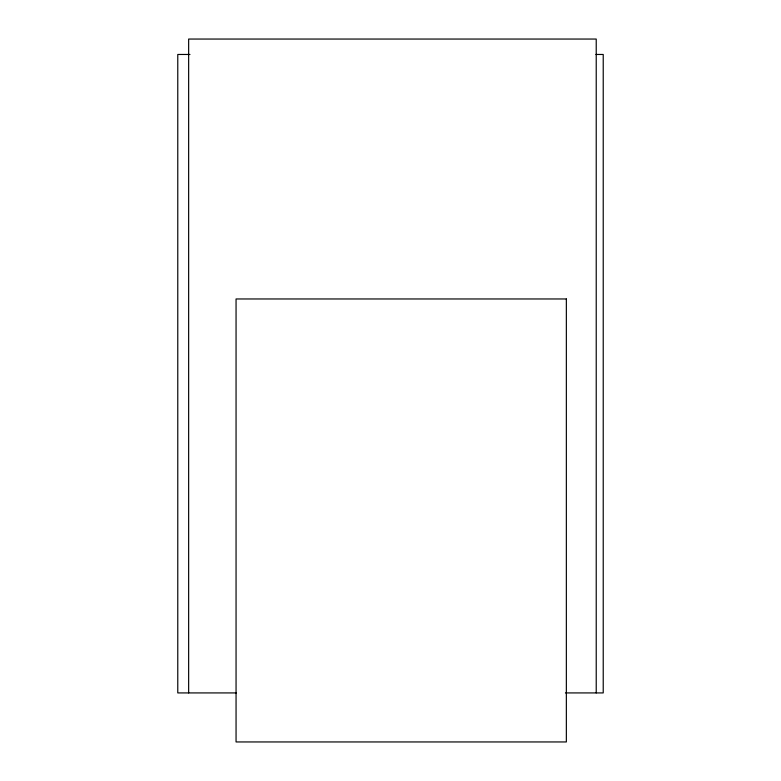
<?xml version="1.0" encoding="UTF-8"?>
<svg xmlns="http://www.w3.org/2000/svg" width="781" height="781" viewBox="0 0 781 781"><rect width="100%" height="100%" fill="white"/><g stroke="black" fill="none" stroke-linecap="round" stroke-linejoin="round"><path stroke-width="1.17" d="M189.968 54.465L177.775 54.465L177.775 692.923L236.292 692.923M595.913 54.465L603.225 54.465L603.225 692.923L565.434 692.923M596.225 692.923L596.225 39.05L188.651 39.05L188.651 692.923M566.352 298.967L236.057 298.967L236.057 741.95L566.352 741.95L566.352 298.967"/></g></svg>
